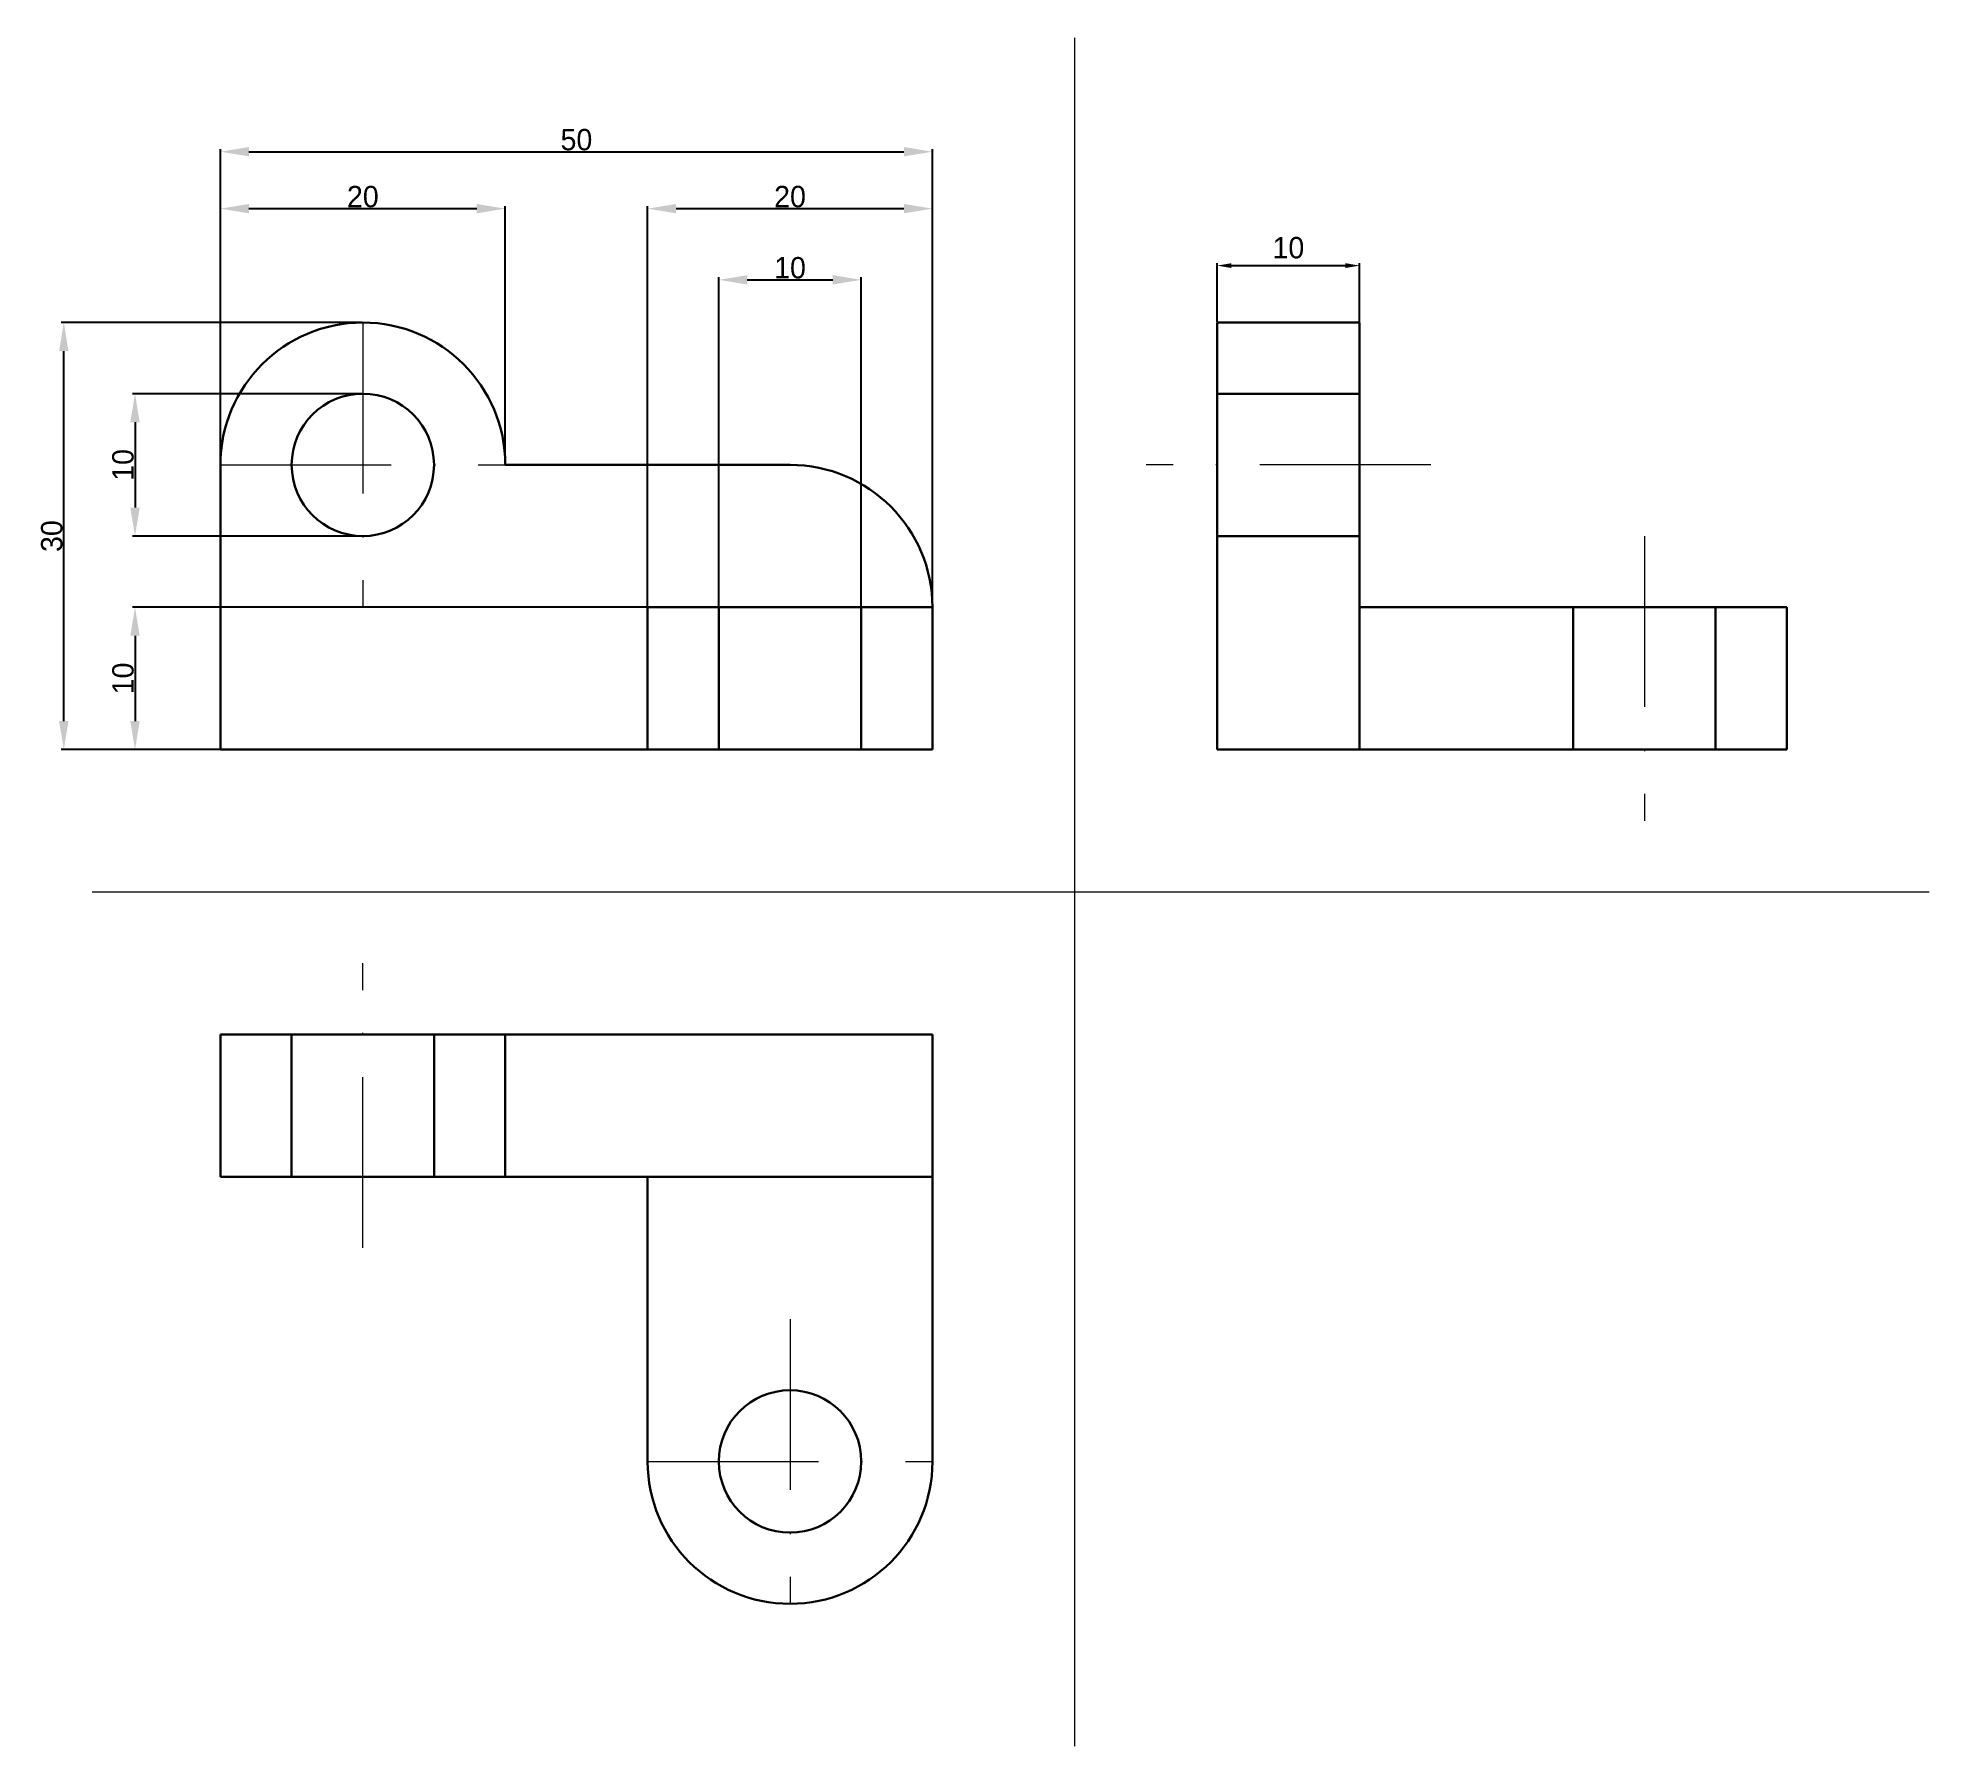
# Model space of a CAD drawing. Header units: inches. Extents: x -3 to 130, y 0 to 120.
import ezdxf

# ---------------------------------------------------------------- set-up
doc = ezdxf.new("R2010")
doc.units = ezdxf.units.IN
doc.header["$MEASUREMENT"] = 0
doc.linetypes.add('ACAD_ISO03W100', pattern=[30, 12, -18])
doc.linetypes.add('ACAD_ISO10W100', pattern=[18, 12, -3, 0, -3])
for name, color, linetype, lineweight in [('kote', 18, 'Continuous', 15), ('nevidljivi b', 18, 'ACAD_ISO03W100', 30), ('pom crta', 90, 'Continuous', 15), ('simetrala', 10, 'ACAD_ISO10W100', 15), ('vidljivi bridovi', 18, 'Continuous', 30)]:
    doc.layers.add(name, color=color, linetype=linetype, lineweight=lineweight)
doc.dimstyles.get("Standard").update_dxf_attribs({"dimtxt": 1.5, "dimasz": 2, "dimexe": 0.18, "dimexo": 0.0625, "dimgap": 0.09, "dimtad": 1, "dimdec": 0, "dimzin": 0, "dimdsep": 46, "dimtxsty": 'Standard', "dimcen": 0.09, "dimadec": 0, "dimazin": 0, "dimtfac": 1, "dimtdec": 0, "dimtofl": 0, "dimtmove": 0, "dimatfit": 3, "dimfxl": 1, "dimtolj": 1, "dimtzin": 0, "dimarcsym": 0})

# ---------------------------------------------------------------- blocks, each defined once
blk = doc.blocks.new('*D1')
at = {"layer": 'Defpoints', "color": 0}
for p in [(90, 104), (80, 100), (90, 100)]:
    blk.add_point(p, dxfattribs=at)
at = {"layer": 'kote', "color": 0, "lineweight": -2}
for p, q in [((80, 100.06), (80, 104.18)), ((81, 104), (89, 104)), ((90, 100.06), (90, 104.18))]:
    blk.add_line(p, q, dxfattribs=at)
at = {"layer": 'kote', "color": 0}
for points in [[(81, 104.17), (81, 103.83), (80, 104)], [(89, 104.17), (89, 103.83), (90, 104)]]:
    blk.add_solid(points, dxfattribs=at)
at = {"layer": 'kote', "color": 0, "insert": (85, 105.25), "char_height": 1.5, "attachment_point": 5}
blk.add_mtext('\\A1;10', dxfattribs=at)
blk = doc.blocks.new('*D2')
at = {"layer": 'Defpoints', "color": 0}
for p in [(30, 108), (10, 90), (30, 90)]:
    blk.add_point(p, dxfattribs=at)
at = {"layer": 'kote', "color": 0, "lineweight": -2}
for p, q in [((10, 90.06), (10, 108.18)), ((12, 108), (28, 108)), ((30, 90.06), (30, 108.18))]:
    blk.add_line(p, q, dxfattribs=at)
at = {"layer": 'kote', "color": 0}
for points in [[(12, 108.33), (12, 107.67), (10, 108)], [(28, 108.33), (28, 107.67), (30, 108)]]:
    blk.add_solid(points, dxfattribs=at)
at = {"layer": 'kote', "color": 0, "insert": (20, 108.84), "char_height": 1.5, "attachment_point": 5}
blk.add_mtext('\\A1;20', dxfattribs=at)
blk = doc.blocks.new('*D3')
at = {"layer": 'Defpoints', "color": 0}
for p in [(60, 112), (10, 90), (60, 80)]:
    blk.add_point(p, dxfattribs=at)
at = {"layer": 'kote', "color": 0, "lineweight": -2}
for p, q in [((10, 90.06), (10, 112.18)), ((12, 112), (58, 112)), ((60, 80.06), (60, 112.18))]:
    blk.add_line(p, q, dxfattribs=at)
at = {"layer": 'kote', "color": 0}
for points in [[(12, 112.33), (12, 111.67), (10, 112)], [(58, 112.33), (58, 111.67), (60, 112)]]:
    blk.add_solid(points, dxfattribs=at)
at = {"layer": 'kote', "color": 0, "insert": (35, 112.84), "char_height": 1.5, "attachment_point": 5}
blk.add_mtext('\\A1;50', dxfattribs=at)
blk = doc.blocks.new('*D4')
at = {"layer": 'Defpoints', "color": 0}
for p in [(40, 80), (4, 70), (40, 70)]:
    blk.add_point(p, dxfattribs=at)
at = {"layer": 'kote', "color": 0, "lineweight": -2}
for p, q in [((39.94, 80), (3.82, 80)), ((4, 78), (4, 72)), ((39.94, 70), (3.82, 70))]:
    blk.add_line(p, q, dxfattribs=at)
at = {"layer": 'kote', "color": 0}
for points in [[(3.67, 78), (4.33, 78), (4, 80)], [(3.67, 72), (4.33, 72), (4, 70)]]:
    blk.add_solid(points, dxfattribs=at)
at = {"layer": 'kote', "color": 0, "insert": (3.16, 75), "char_height": 1.5, "attachment_point": 5, "rotation": 90}
blk.add_mtext('\\A1;10', dxfattribs=at)
blk = doc.blocks.new('*D5')
at = {"layer": 'Defpoints', "color": 0}
for p in [(-1, 100), (20, 100), (10, 70)]:
    blk.add_point(p, dxfattribs=at)
at = {"layer": 'kote', "color": 0, "lineweight": -2}
for p, q in [((19.94, 100), (-1.18, 100)), ((-1, 72), (-1, 98)), ((9.94, 70), (-1.18, 70))]:
    blk.add_line(p, q, dxfattribs=at)
at = {"layer": 'kote', "color": 0}
for points in [[(-1.33, 98), (-0.67, 98), (-1, 100)], [(-1.33, 72), (-0.67, 72), (-1, 70)]]:
    blk.add_solid(points, dxfattribs=at)
at = {"layer": 'kote', "color": 0, "insert": (-1.84, 85), "char_height": 1.5, "attachment_point": 5, "rotation": 90}
blk.add_mtext('\\A1;30', dxfattribs=at)
blk = doc.blocks.new('*D6')
at = {"layer": 'Defpoints', "color": 0}
for p in [(60, 108), (40, 80), (60, 80)]:
    blk.add_point(p, dxfattribs=at)
at = {"layer": 'kote', "color": 0, "lineweight": -2}
for p, q in [((40, 80.06), (40, 108.18)), ((42, 108), (58, 108)), ((60, 80.06), (60, 108.18))]:
    blk.add_line(p, q, dxfattribs=at)
at = {"layer": 'kote', "color": 0}
for points in [[(42, 108.33), (42, 107.67), (40, 108)], [(58, 108.33), (58, 107.67), (60, 108)]]:
    blk.add_solid(points, dxfattribs=at)
at = {"layer": 'kote', "color": 0, "insert": (50, 108.84), "char_height": 1.5, "attachment_point": 5}
blk.add_mtext('\\A1;20', dxfattribs=at)
blk = doc.blocks.new('*D7')
at = {"layer": 'Defpoints', "color": 0}
for p in [(20, 95), (4, 85), (20, 85)]:
    blk.add_point(p, dxfattribs=at)
at = {"layer": 'kote', "color": 0, "lineweight": -2}
for p, q in [((19.94, 95), (3.82, 95)), ((4, 93), (4, 87)), ((19.94, 85), (3.82, 85))]:
    blk.add_line(p, q, dxfattribs=at)
at = {"layer": 'kote', "color": 0}
for points in [[(3.67, 93), (4.33, 93), (4, 95)], [(3.67, 87), (4.33, 87), (4, 85)]]:
    blk.add_solid(points, dxfattribs=at)
at = {"layer": 'kote', "color": 0, "insert": (3.16, 90), "char_height": 1.5, "attachment_point": 5, "rotation": 90}
blk.add_mtext('\\A1;10', dxfattribs=at)
blk = doc.blocks.new('*D8')
at = {"layer": 'Defpoints', "color": 0}
for p in [(55, 103), (45, 80), (55, 80)]:
    blk.add_point(p, dxfattribs=at)
at = {"layer": 'kote', "color": 0, "lineweight": -2}
for p, q in [((45, 80.06), (45, 103.18)), ((47, 103), (53, 103)), ((55, 80.06), (55, 103.18))]:
    blk.add_line(p, q, dxfattribs=at)
at = {"layer": 'kote', "color": 0}
for points in [[(47, 103.33), (47, 102.67), (45, 103)], [(53, 103.33), (53, 102.67), (55, 103)]]:
    blk.add_solid(points, dxfattribs=at)
at = {"layer": 'kote', "color": 0, "insert": (50, 103.84), "char_height": 1.5, "attachment_point": 5}
blk.add_mtext('\\A1;10', dxfattribs=at)

msp = doc.modelspace()

# ---------------------------------------------------------------- linework, layer by layer
at = {"layer": 'nevidljivi b'}
for p, q in [((90, 95), (80, 95)), ((90, 85), (80, 85)), ((45, 80), (45, 70)), ((55, 80), (55, 70)), ((105, 80), (105, 70)), ((115, 80), (115, 70)), ((15, 50), (15, 40)), ((25, 50), (25, 40))]:
    msp.add_line(p, q, dxfattribs=at)
at = {"layer": 'pom crta'}
for p, q in [((70, 0), (70, 120)), ((130, 60), (1, 60))]:
    msp.add_line(p, q, dxfattribs=at)
at = {"layer": 'simetrala'}
for p, q in [((20, 100), (20, 80)), ((10, 90), (30, 90)), ((95, 90), (75, 90)), ((110, 85), (110, 65)), ((20, 35), (20, 55)), ((50, 30), (50, 10)), ((40, 20), (60, 20))]:
    msp.add_line(p, q, dxfattribs=at)
at = {"layer": 'vidljivi bridovi'}
for p, q in [((80, 70), (80, 100)), ((80, 100), (90, 100)), ((90, 100), (90, 80)), ((10, 70), (10, 90)), ((30, 90), (50, 90)), ((60, 80), (40, 80)), ((40, 80), (40, 70)), ((60, 70), (60, 80)), ((90, 80), (120, 80)), ((90, 80), (90, 70)), ((120, 80), (120, 70)), ((10, 70), (60, 70)), ((120, 70), (80, 70)), ((10, 50), (60, 50)), ((10, 40), (10, 50)), ((30, 40), (30, 50)), ((60, 50), (60, 40)), ((60, 40), (10, 40)), ((40, 20), (40, 40)), ((60, 20), (60, 40))]:
    msp.add_line(p, q, dxfattribs=at)
for centre in [(20, 90), (50, 20)]:
    msp.add_circle(centre, 5, dxfattribs=at)
for centre, start, end in [((20, 90), 0, 180), ((50, 80), 0, 90), ((50, 20), 180, 0)]:
    msp.add_arc(centre, 10, start, end, dxfattribs=at)

# ---------------------------------------------------------------- dimensions: what is measured, and where the dimension line sits
at = {"layer": 'kote'}
for base, p1, p2, picture, middle in [((60, 112), (10, 90), (60, 80), '*D3', (35, 112)), ((30, 108), (10, 90), (30, 90), '*D2', (20, 108)), ((60, 108), (40, 80), (60, 80), '*D6', (50, 108))]:
    dim = msp.add_linear_dim(base=base, p1=p1, p2=p2, dimstyle='Standard', dxfattribs=at)
    dim.commit()
    dim.dimension.update_dxf_attribs({"geometry": picture, "text_midpoint": middle, "dimtype": 160})
dim = msp.add_linear_dim(base=(90, 104), p1=(80, 100), p2=(90, 100), text='10', dimstyle='Standard', override={"dimtxt": 1.5, "dimasz": 1, "dimgap": 0.5, "dimtad": 1}, dxfattribs=at)
dim.commit()
dim.dimension.update_dxf_attribs({"geometry": '*D1', "text_midpoint": (85, 105.25)})
dim = msp.add_linear_dim(base=(55, 103), p1=(45, 80), p2=(55, 80), dimstyle='Standard', dxfattribs=at)
dim.commit()
dim.dimension.update_dxf_attribs({"geometry": '*D8', "text_midpoint": (50, 103.84)})
for base, p1, p2, picture, middle in [((-1, 100), (10, 70), (20, 100), '*D5', (-1.84, 85)), ((4, 85), (20, 95), (20, 85), '*D7', (3.16, 90)), ((4, 70), (40, 80), (40, 70), '*D4', (3.16, 75))]:
    dim = msp.add_linear_dim(base=base, p1=p1, p2=p2, angle=90, dimstyle='Standard', dxfattribs=at)
    dim.commit()
    dim.dimension.update_dxf_attribs({"geometry": picture, "text_midpoint": middle})

doc.saveas('drawing.dxf')
